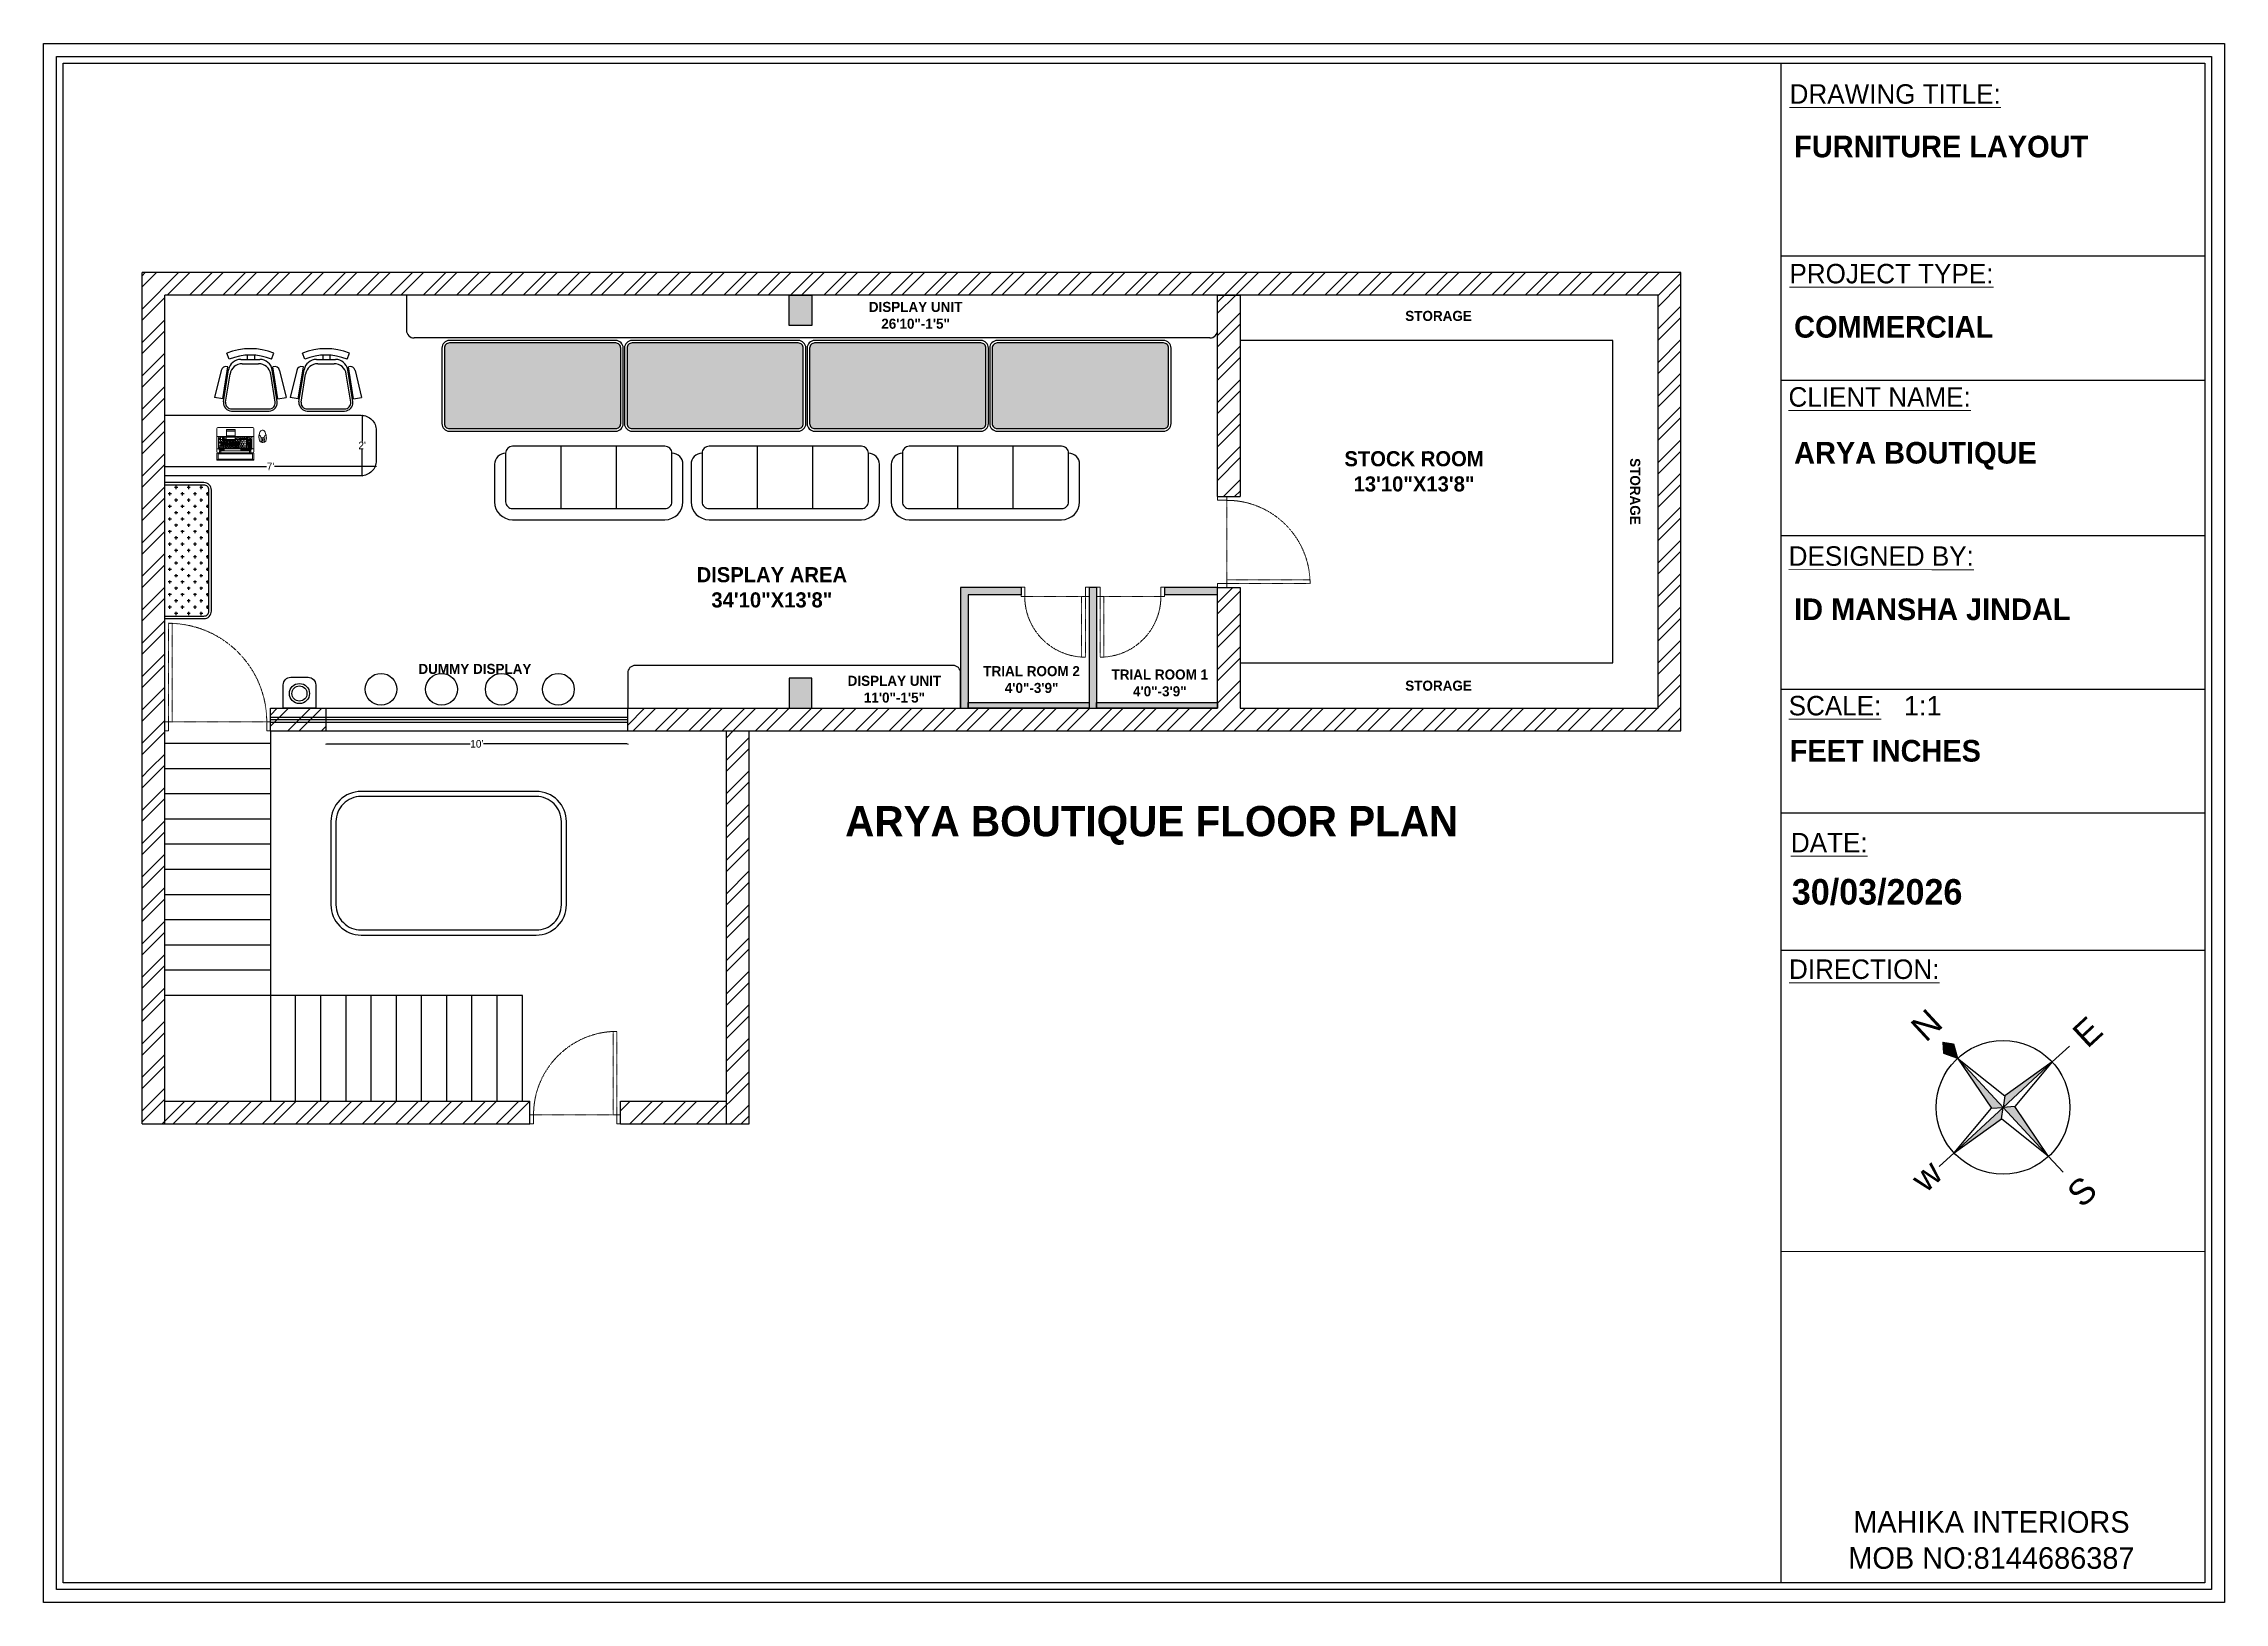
# Model space of a CAD drawing. Header units: inches. Extents: x 9636 to 21597, y -10243 to 557.
# Drawn here: x 11349 to 12215, y -1717 to -1098 of the extents above; entities that cross this region are included whole.
import ezdxf
from ezdxf.enums import TextEntityAlignment as Align

# ---------------------------------------------------------------- set-up
doc = ezdxf.new("R2010")
doc.units = ezdxf.units.IN
doc.header["$MEASUREMENT"] = 0
for name, pattern in [('AUDIT_D_060311083008-3', [0]), ('DASHED2', [0.375, 0.25, -0.125]), ('HIDDEN', [0.375, 0.25, -0.125])]:
    doc.linetypes.add(name, pattern=pattern)
for name, color, linetype in [('A-DOOR', 251, 'AUDIT_D_060311083008-3'), ('A-Door-Frame', 1, 'Continuous'), ('A-Door-Swing', 8, 'HIDDEN'), ('B-FURNITURE', 22, 'Continuous'), ('ELE', 5, 'Continuous'), ('FUR', 42, 'Continuous'), ('IEL-HATCH-002', 7, 'Continuous')]:
    doc.layers.add(name, color=color, linetype=linetype)
doc.layers.add('FURNI', color=140, linetype='Continuous', lineweight=18)
doc.layers.add('WALL', color=23, linetype='Continuous', lineweight=15)
doc.styles.add('HEMI', font='stylu.ttf')
doc.styles.add('regular', font='swissl.ttf')
doc.styles.add('Romand', font='romand.shx', dxfattribs={"bigfont": '@extfont2.shx'})
doc.styles.get("Standard").update_dxf_attribs({"font": 'arial.ttf'})
doc.dimstyles.get("Standard").update_dxf_attribs({"dimtxt": 0.18, "dimasz": 0.18, "dimexe": 0.18, "dimexo": 0.0625, "dimgap": 0.09, "dimtad": 0, "dimtih": 1, "dimtoh": 1, "dimdec": 0, "dimzin": 0, "dimdsep": 46, "dimlunit": 4, "dimtxsty": 'Standard', "dimcen": 0.09, "dimadec": 0, "dimazin": 0, "dimtfac": 1, "dimtdec": 0, "dimtofl": 0, "dimtmove": 0, "dimatfit": 3, "dimfxl": 1, "dimtolj": 1, "dimtzin": 0, "dimarcsym": 0})
pattern_1 = [(45, (-7788, 1019.5), (-6.629126, 6.629126), []), (45, (-7783.581, 1019.5), (-6.629126, 6.629126), [])]

# ---------------------------------------------------------------- blocks, each defined once
blk = doc.blocks.new('rthjr')
for p, q in [((3267.96, 658.65), (3267.96, 643.8)), ((3335.61, 665.8), (3275.11, 665.8)), ((3294.36, 661.4), (3294.36, 636.65)), ((3316.36, 661.4), (3316.36, 636.65)), ((3342.76, 643.8), (3342.76, 658.65))]:
    blk.add_line(p, q)
blk.add_lwpolyline([(3275.11, 636.65), (3335.61, 636.65, 0.414214), (3338.36, 639.4), (3338.36, 658.65, 0.414214), (3335.61, 661.4), (3275.11, 661.4, 0.414214), (3272.36, 658.65), (3272.36, 639.4, 0.414214)], format="xyb", close=True)
for centre, radius, start, end in [((3275.11, 658.65), 7.15, 90, 180), ((3335.61, 658.65), 7.15, 0, 90), ((3272.36, 643.8), 4.4, 180, 270), ((3338.36, 643.8), 4.4, 270, 0)]:
    blk.add_arc(centre, radius, start, end)
blk = doc.blocks.new('*U3')
at = {"layer": 'A-Door-Frame', "lineweight": 5}
for p, q in [((0, -100), (0, 0)), ((736, -100), (736, 0))]:
    blk.add_line(p, q, dxfattribs=at)
for points in [[(0, -100), (40, -100), (40, 0), (0, 0)], [(736, -100), (696, -100), (696, 0), (736, 0)]]:
    blk.add_lwpolyline(points, dxfattribs=at)
at = {"layer": 'A-Door-Swing', "linetype": 'DASHED2', "lineweight": 5}
blk.add_line((46, 0), (702, 0), dxfattribs=at)
blk.add_lwpolyline([(40, 0), (40, 656), (80, 656), (80, 0)], close=True, dxfattribs=at)
blk.add_arc((40, 0), 656, 360, 90, dxfattribs=at)
blk = doc.blocks.new('*U2')
at = {"layer": 'A-Door-Frame', "lineweight": 5}
for p, q in [((0, -100), (0, 0)), ((736, -100), (736, 0))]:
    blk.add_line(p, q, dxfattribs=at)
for points in [[(0, -100), (40, -100), (40, 0), (0, 0)], [(736, -100), (696, -100), (696, 0), (736, 0)]]:
    blk.add_lwpolyline(points, dxfattribs=at)
at = {"layer": 'A-Door-Swing', "linetype": 'DASHED2', "lineweight": 5}
blk.add_line((46, 0), (702, 0), dxfattribs=at)
blk.add_lwpolyline([(40, 0), (40, 656), (80, 656), (80, 0)], close=True, dxfattribs=at)
blk.add_arc((40, 0), 656, 360, 90, dxfattribs=at)
blk = doc.blocks.new('laptop_top')
at = {"color": 0, "linetype": 'ByBlock', "lineweight": -2}
for p, q in [((-167, 219), (-167, 9)), ((-142, 213), (-142, 228)), ((-130, 213), (-142, 213)), ((-138, 201), (-138, 198)), ((-130, 213), (-130, 228)), ((63, 202), (63, 195)), ((128, 213), (128, 228)), ((139, 213), (128, 213)), ((139, 213), (139, 228)), ((167, 219), (167, 9)), ((-167, 192), (167, 192)), ((-167, 80), (167, 80)), ((158, 0), (-158, 0)), ((-151, 91), (-151, 182)), ((149, 174), (-151, 174)), ((149, 157), (-151, 157)), ((149, 140), (-151, 140)), ((149, 123), (-151, 123)), ((149, 107), (-151, 107)), ((-148, 185), (146, 185)), ((146, 87), (-148, 87)), ((-138, 174), (-138, 157)), ((-136, 185), (-136, 174)), ((-134, 107), (-134, 87)), ((-130, 157), (-130, 140)), ((-125, 140), (-125, 123)), ((-121, 185), (-121, 174)), ((-121, 174), (-121, 157)), ((-117, 123), (-117, 107)), ((-117, 107), (-117, 87)), ((-113, 157), (-113, 140)), ((-108, 140), (-108, 123)), ((-107, 185), (-107, 174)), ((-104, 174), (-104, 157)), ((-100, 123), (-100, 107)), ((-100, 107), (-100, 87)), ((-96, 157), (-96, 140)), ((-91, 185), (-91, 174)), ((-91, 140), (-91, 123)), ((-87, 174), (-87, 157)), ((-83, 123), (-83, 107)), ((-83, 107), (-83, 87)), ((-81, 37), (-81, 71)), ((-81, 25), (-81, 22)), ((-79, 157), (-79, 140)), ((-77, 185), (-77, 174)), ((-77, 75), (-6, 75)), ((-77, 32), (-6, 32)), ((-77, 29), (-6, 29)), ((-77, 17), (-6, 17)), ((-74, 140), (-74, 123)), ((-70, 174), (-70, 157)), ((-66, 123), (-66, 107)), ((-63, 185), (-63, 174)), ((-62, 157), (-62, 140)), ((-57, 140), (-57, 123)), ((-53, 174), (-53, 157)), ((-49, 123), (-49, 107)), ((-48, 185), (-48, 174)), ((-45, 157), (-45, 140)), ((-40, 140), (-40, 123)), ((-36, 174), (-36, 157)), ((-33, 185), (-33, 174)), ((-32, 123), (-32, 107)), ((-28, 157), (-28, 140)), ((-23, 140), (-23, 123)), ((-19, 185), (-19, 174)), ((-19, 174), (-19, 157)), ((-15, 123), (-15, 107)), ((-11, 157), (-11, 140)), ((-6, 140), (-6, 123)), ((-4, 185), (-4, 174)), ((-2, 174), (-2, 157)), ((-2, 107), (-2, 87)), ((-1, 71), (-1, 37)), ((-1, 25), (-1, 22)), ((2, 123), (2, 107)), ((6, 157), (6, 140)), ((10, 140), (10, 123)), ((11, 185), (11, 174)), ((14, 174), (14, 157)), ((15, 107), (15, 87)), ((19, 123), (19, 107)), ((23, 157), (23, 140)), ((26, 185), (26, 174)), ((27, 140), (27, 123)), ((31, 174), (31, 157)), ((32, 107), (32, 87)), ((35, 123), (35, 107)), ((39, 157), (39, 140)), ((40, 185), (40, 174)), ((44, 140), (44, 123)), ((48, 174), (48, 157)), ((49, 107), (49, 87)), ((49, 97), (99, 97)), ((52, 123), (52, 107)), ((54, 185), (54, 174)), ((56, 157), (56, 140)), ((61, 140), (61, 123)), ((65, 174), (65, 157)), ((66, 107), (66, 87)), ((69, 185), (69, 174)), ((73, 157), (73, 140)), ((82, 107), (82, 87)), ((84, 185), (84, 174)), ((99, 185), (99, 87)), ((116, 185), (116, 87)), ((133, 185), (133, 107)), ((149, 182), (149, 91))]:
    blk.add_line(p, q, dxfattribs=at)
for points in [[(-167, 231), (-167, 291)], [(-161, 294), (161, 294)], [(161, 288), (-161, 288)], [(161, 228), (-161, 228)], [(155, 236), (-155, 236)], [(-124, 209), (122, 209)], [(167, 291), (167, 231)]]:
    blk.add_lwpolyline(points, dxfattribs=at)
for points in [[(-155, 285), (-155, 234), (155, 234), (155, 285), (-155, 285)], [(37, 130), (35, 134), (35, 130), (34, 130), (34, 134), (37, 130), (37, 134), (37, 134), (37, 130)], [(35, 135), (35, 135), (35, 135), (36, 135), (37, 135), (37, 135), (37, 135), (37, 134), (36, 134), (35, 135), (35, 135), (35, 135), (35, 135)]]:
    blk.add_lwpolyline(points, close=True, dxfattribs=at)
for points in [[(-144, 202), (-133, 202, -0.414214), (-130, 199), (-130, 198, -0.414214), (-133, 195), (-144, 195, -0.414214), (-146, 198), (-146, 199, -0.414214)], [(-124, 202), (-101, 202, -0.414214), (-100, 200), (-100, 200, -0.414214), (-101, 199), (-124, 199, -0.414214), (-125, 200), (-125, 200, -0.414214)], [(-124, 198), (-101, 198, -0.414214), (-100, 196), (-100, 196, -0.414214), (-101, 195), (-124, 195, -0.414214), (-125, 196), (-125, 196, -0.414214)], [(52, 202), (92, 202, -0.414214), (95, 199), (95, 198, -0.414214), (92, 195), (52, 195, -0.414214), (49, 198), (49, 199, -0.414214)], [(99, 202), (123, 202, -0.414214), (124, 200), (124, 200, -0.414214), (123, 199), (99, 199, -0.414214), (98, 200), (98, 200, -0.414214)], [(99, 198), (123, 198, -0.414214), (124, 196), (124, 196, -0.414214), (123, 195), (99, 195, -0.414214), (98, 196), (98, 196, -0.414214)], [(129, 202), (140, 202, -0.414214), (143, 199), (143, 198, -0.414214), (140, 195), (129, 195, -0.414214), (126, 198), (126, 199, -0.414214)], [(-108, 98, 0.301668), (-112, 98), (-114, 94, -0.301668), (-109, 94)], [(-107, 102, 0.301668), (-111, 102), (-112, 99, -0.301668), (-108, 98)], [(-104, 97, -0.279065), (-108, 97), (-109, 94, 0.279065), (-105, 93)], [(-102, 101, -0.279065), (-107, 102), (-108, 98, 0.279065), (-104, 98)]]:
    blk.add_lwpolyline(points, format="xyb", close=True, dxfattribs=at)
for points, format in [([(-130, 213, 0.381204), (-124, 209, -0.067107)], "xyb"), ([(76, 202, -0.414214), (78, 199), (78, 198, -0.414214), (76, 195)], "xyb"), ([(128, 213, -0.381204), (122, 209, 0.067107)], "xyb"), ([(-132, 153, 0.445, 0.445, 0), (-136, 153, 3.56, 0, 0), (-140, 153, 0, 0, 0)], "xyseb"), ([(-140, 145, 0.445, 0.445, 0), (-135, 145, 3.56, 0, 0), (-132, 145, 0, 0, 0)], "xyseb"), ([(-133, 115), (-133, 110, -0.414214), (-133, 110), (-135, 110, -0.414214), (-135, 110), (-135, 115), (-137, 115, -0.606815), (-137, 116), (-134, 120, -0.520567), (-134, 120), (-130, 116, -0.606815), (-131, 115), (-133, 115)], "xyb"), ([(60, 92, 0.312, 0.312, 0), (57, 92, 2.49, 0, 0), (55, 92, 0, 0, 0)], "xyseb"), ([(83, 166, 0.89, 0.89, 0), (76, 166, 2.67, 0, 0), (71, 166, 0, 0, 0)], "xyseb"), ([(82, 137, 0.89, 0.89, 0), (82, 130, 0.89, 0.89, 0), (76, 130, 3.56, 0, 0), (71, 130, 0, 0, 0)], "xyseb"), ([(76, 115), (76, 110, -0.414214), (76, 110), (75, 110, -0.414214), (75, 110), (75, 115), (72, 115, -0.606815), (72, 116), (75, 120, -0.520567), (76, 120), (79, 116, -0.606815), (79, 115), (76, 115)], "xyb"), ([(74, 99, 0.312, 0.312, 0), (74, 102, 2.49, 0, 0), (74, 105, 0, 0, 0)], "xyseb"), ([(74, 94, 0.312, 0.312, 0), (74, 91, 2.49, 0, 0), (74, 89, 0, 0, 0)], "xyseb"), ([(88, 92, 0.312, 0.312, 0), (91, 92, 2.49, 0, 0), (93, 92, 0, 0, 0)], "xyseb")]:
    blk.add_lwpolyline(points, format=format, dxfattribs=at)
at = {"color": 0, "linetype": 'ByBlock', "lineweight": -2, "const_width": 0.445}
for points in [[(-140, 151), (-140, 155)], [(-132, 143), (-132, 147)]]:
    blk.add_lwpolyline(points, dxfattribs=at)
at = {"color": 0, "linetype": 'ByBlock', "lineweight": -2}
blk.add_circle((-138, 198), 1.38, dxfattribs=at)
for centre, radius, start, end in [((-158, 219), 8.9, 90, 180), ((158, 219), 8.9, 0, 90), ((-158, 9), 8.9, 180, 270), ((-148, 182), 3.56, 90, 180), ((-148, 91), 3.56, 180, 270), ((-77, 71), 4.45, 90, 180), ((-77, 37), 4.45, 180, 270), ((-77, 25), 4.45, 90, 180), ((-77, 22), 4.45, 180, 270), ((-6, 71), 4.45, 0, 90), ((-6, 37), 4.45, 270, 0), ((-6, 25), 4.45, 0, 90), ((-6, 22), 4.45, 270, 0), ((146, 182), 3.56, 0, 90), ((146, 91), 3.56, 270, 0), ((158, 9), 8.9, 270, 0)]:
    blk.add_arc(centre, radius, start, end, dxfattribs=at)
for centre, major_axis, start_param, end_param in [((-161, 291), (6.23, 0), 1.570796, 3.141593), ((-161, 285), (6.23, 0), 1.570796, 3.141593), ((-161, 231), (-6.23, 0), 0, 1.570796), ((161, 291), (-6.23, 0), 3.141593, 4.712389), ((161, 285), (-6.23, 0), 3.141593, 4.712389)]:
    blk.add_ellipse(centre, major_axis=major_axis, ratio=0.5, start_param=start_param, end_param=end_param, dxfattribs=at)
at = {"color": 0, "linetype": 'ByBlock', "lineweight": -2, "extrusion": (0, 0, -1)}
blk.add_ellipse((161, 231), major_axis=(6.23, 0), ratio=0.5, start_param=0, end_param=1.570796, dxfattribs=at)
at = {"color": 0, "linetype": 'ByBlock', "lineweight": -2, "style": 'Romand'}
for s, height, p in [('Esc', 3.56, (-149, 182)), ('F1', 3.12, (-119, 182)), ('F2', 3.12, (-105, 182)), ('F3', 3.12, (-89, 182)), ('F4', 3.12, (-75, 182)), ('F5', 3.12, (-61, 182)), ('F6', 3.12, (-46, 182)), ('F7', 3.12, (-31, 182)), ('F8', 3.12, (-17, 182)), ('F9', 3.12, (-2, 182)), ('F10', 3.12, (13, 182)), ('F11', 3.12, (28, 182)), ('F12', 3.12, (42, 182))]:
    blk.add_text(s, height=height, dxfattribs=at).set_placement(p, align=Align.MIDDLE_LEFT)
for s, height, p in [('Cap Lock', 3.12, (-138, 132)), ('Ctrl', 3.12, (-142, 98)), ('1', 4.45, (-129, 163)), ('Q', 4.45, (-121, 149)), ('A', 4.45, (-116, 132)), ('2', 4.45, (-112, 163)), ('Z', 4.45, (-108, 115)), ('W', 4.45, (-104, 149)), ('S', 4.45, (-99, 132)), ('3', 4.45, (-95, 163)), ('Alt', 3.12, (-91, 98)), ('X', 4.45, (-91, 115)), ('E', 4.45, (-87, 149)), ('D', 4.45, (-82, 132)), ('4', 4.45, (-79, 163)), ('C', 4.45, (-74, 115)), ('R', 4.45, (-70, 149)), ('F', 4.45, (-66, 132)), ('5', 4.45, (-62, 163)), ('V', 4.45, (-58, 115)), ('T', 4.45, (-53, 149)), ('G', 4.45, (-49, 132)), ('6', 4.45, (-45, 163)), ('B', 4.45, (-41, 115)), ('Y', 4.45, (-37, 149)), ('H', 4.45, (-32, 132)), ('7', 4.45, (-28, 163)), ('N', 4.45, (-24, 115)), ('U', 4.45, (-20, 149)), ('J', 4.45, (-15, 132)), ('8', 4.45, (-11, 163)), ('M', 4.45, (-7, 115)), ('I', 4.45, (-3, 149)), ('K', 4.45, (2, 132)), ('Alt', 3.12, (6, 98)), ('9', 4.45, (6, 163)), (',', 4.45, (10, 115)), ('O', 4.45, (14, 149)), ('L', 4.45, (19, 132)), ('0', 4.45, (23, 163)), ('.', 4.45, (27, 115)), ('P', 4.45, (31, 149)), ('Ctrl', 3.12, (40, 98)), ('-', 4.45, (44, 115)), ('7', 4.45, (107, 149)), ('4', 4.45, (107, 132)), ('1', 4.45, (107, 115)), ('0', 4.45, (107, 98)), ('.', 4.45, (107, 166)), ('/', 4.45, (124, 180)), ('+', 4.45, (124, 166)), ('8', 4.45, (124, 149)), ('5', 4.45, (124, 132)), ('2', 4.45, (124, 115)), ('Enter', 3.12, (133, 97)), ('-', 4.45, (141, 166)), ('*', 4.45, (141, 180)), ('9', 4.45, (141, 149)), ('6', 4.45, (141, 132)), ('3', 4.45, (141, 115))]:
    blk.add_text(s, height=height, dxfattribs=at).set_placement(p, align=Align.MIDDLE_CENTER)
blk = doc.blocks.new('LAPTOP')
at = {"color": 18, "lineweight": 9, "true_color": 0x000000}
for points in [[(65837.86, 13818.52, -0.241004), (65836.7, 13818.93, -0.217003), (65836.62, 13822.52, -0.752527), (65838.71, 13822.62, -0.115399), (65839.22, 13820.18, -0.099122), (65838.97, 13819.04, -0.240483), (65837.86, 13818.52)], [(65837.39, 13818.54, -0.055019), (65837.17, 13819.31, -0.050601), (65837.12, 13820.05, 0.084687), (65837.08, 13820.53, 0.175899), (65836.56, 13821.3, 0.569307), (65836.31, 13821.19, 0.064428), (65836.32, 13820.16, 0.081238), (65836.7, 13818.93, 0.150456), (65837.39, 13818.54)], [(65838.25, 13818.57, 0.141108), (65838.33, 13820.07, -0.211379), (65838.42, 13820.54, -0.412702), (65837.08, 13820.53, -0.176997), (65837.2, 13820.02, 0.141094), (65837.43, 13818.53, 0.080592), (65837.86, 13818.52, 0.075205), (65838.25, 13818.56)], [(65837.64, 13819.59), (65837.68, 13818.99, 0.837339), (65837.9, 13819.04), (65837.87, 13819.74, 1), (65837.64, 13819.73)], [(65838.31, 13818.58, 0.071754), (65838.47, 13819.55, 0.043169), (65838.43, 13820.18, -0.269309), (65838.92, 13821.43, -0.36617), (65839.12, 13821.37, -0.160325), (65838.97, 13819.04, -0.150096), (65838.32, 13818.58)]]:
    blk.add_lwpolyline(points, format="xyb", close=True, dxfattribs=at)
at = {"color": 18, "lineweight": 9, "true_color": 0x000000, "xscale": -0.044059898217101, "yscale": 0.044059898217101, "zscale": 0.044059898217101, "rotation": 180}
blk.add_blockref('laptop_top', (65826.95, 13824.35), dxfattribs=at)
blk = doc.blocks.new('*D28')
at = {"color": 0, "lineweight": -2, "transparency": 16777216}
for p, q in [((11475.34, -1245.48), (11475.55, -1245.48)), ((11475.34, -1269.48), (11475.55, -1269.48))]:
    blk.add_line(p, q, dxfattribs=at)
at = {"color": 5, "lineweight": -2, "transparency": 16777216}
for p, q in [((11475.37, -1245.66), (11475.37, -1255.86)), ((11475.37, -1269.3), (11475.37, -1259.1))]:
    blk.add_line(p, q, dxfattribs=at)
at = {"color": 5, "transparency": 16777216}
for points in [[(11475.34, -1245.66), (11475.4, -1245.66), (11475.37, -1245.48)], [(11475.34, -1269.3), (11475.4, -1269.3), (11475.37, -1269.48)]]:
    blk.add_solid(points, dxfattribs=at)
at = {"layer": 'Defpoints', "color": 0, "transparency": 16777216}
for p in [(11474.99, -1245.48), (11475.37, -1245.48), (11474.99, -1269.48)]:
    blk.add_point(p, dxfattribs=at)
at = {"color": 5, "transparency": 16777216, "insert": (11475.37, -1257.48), "char_height": 3, "attachment_point": 5, "style": 'HEMI'}
blk.add_mtext("\\A1;2'", dxfattribs=at)
blk = doc.blocks.new('*D29')
at = {"color": 0, "lineweight": -2, "transparency": 16777216}
for p, q in [((11396.99, -1265.75), (11396.99, -1265.97)), ((11480.99, -1265.75), (11480.99, -1265.97))]:
    blk.add_line(p, q, dxfattribs=at)
at = {"color": 5, "lineweight": -2, "transparency": 16777216}
for p, q in [((11397.17, -1265.79), (11437.35, -1265.79)), ((11480.81, -1265.79), (11440.63, -1265.79))]:
    blk.add_line(p, q, dxfattribs=at)
at = {"color": 5, "transparency": 16777216}
for points in [[(11397.17, -1265.76), (11397.17, -1265.82), (11396.99, -1265.79)], [(11480.81, -1265.76), (11480.81, -1265.82), (11480.99, -1265.79)]]:
    blk.add_solid(points, dxfattribs=at)
at = {"layer": 'Defpoints', "color": 0, "transparency": 16777216}
for p in [(11396.99, -1224.46), (11480.99, -1263.48), (11396.99, -1265.79)]:
    blk.add_point(p, dxfattribs=at)
at = {"color": 5, "transparency": 16777216, "insert": (11438.99, -1265.79), "char_height": 3, "attachment_point": 5, "style": 'HEMI'}
blk.add_mtext("\\A1;7'", dxfattribs=at)
blk = doc.blocks.new('*D30')
at = {"color": 0, "lineweight": -2, "transparency": 16777216}
for p, q in [((11460.99, -1375.88), (11460.99, -1376.1)), ((11580.84, -1375.88), (11580.84, -1376.1))]:
    blk.add_line(p, q, dxfattribs=at)
at = {"color": 5, "lineweight": -2, "transparency": 16777216}
for p, q in [((11461.17, -1375.92), (11518.29, -1375.92)), ((11580.66, -1375.92), (11523.53, -1375.92))]:
    blk.add_line(p, q, dxfattribs=at)
at = {"color": 5, "transparency": 16777216}
for points in [[(11461.17, -1375.89), (11461.17, -1375.95), (11460.99, -1375.92)], [(11580.66, -1375.89), (11580.66, -1375.95), (11580.84, -1375.92)]]:
    blk.add_solid(points, dxfattribs=at)
at = {"layer": 'Defpoints', "color": 0, "transparency": 16777216}
for p in [(11460.99, -1370.78), (11460.99, -1375.92), (11580.84, -1370.78)]:
    blk.add_point(p, dxfattribs=at)
at = {"color": 5, "transparency": 16777216, "insert": (11520.91, -1375.92), "char_height": 3, "attachment_point": 5, "style": 'HEMI'}
blk.add_mtext("\\A1;10'", dxfattribs=at)
blk = doc.blocks.new('*U10')
at = {"layer": 'A-Door-Frame', "lineweight": 5}
for p, q in [((0, -100), (0, 0)), ((982, -100), (982, 0))]:
    blk.add_line(p, q, dxfattribs=at)
for points in [[(0, -100), (40, -100), (40, 0), (0, 0)], [(982, -100), (942, -100), (942, 0), (982, 0)]]:
    blk.add_lwpolyline(points, dxfattribs=at)
at = {"layer": 'A-Door-Swing', "linetype": 'DASHED2', "lineweight": 5}
blk.add_line((48, 0), (950, 0), dxfattribs=at)
blk.add_lwpolyline([(40, 0), (40, 902), (80, 902), (80, 0)], close=True, dxfattribs=at)
blk.add_arc((40, 0), 902, 360, 90, dxfattribs=at)
blk = doc.blocks.new('*U11')
at = {"layer": 'A-Door-Frame', "lineweight": 5}
for p, q in [((0, -100), (0, 0)), ((1145, -100), (1145, 0))]:
    blk.add_line(p, q, dxfattribs=at)
for points in [[(0, -100), (40, -100), (40, 0), (0, 0)], [(1145, -100), (1105, -100), (1105, 0), (1145, 0)]]:
    blk.add_lwpolyline(points, dxfattribs=at)
at = {"layer": 'A-Door-Swing', "linetype": 'DASHED2', "lineweight": 5}
blk.add_line((50, 0), (1115, 0), dxfattribs=at)
blk.add_lwpolyline([(40, 0), (40, 1065), (80, 1065), (80, 0)], close=True, dxfattribs=at)
blk.add_arc((40, 0), 1065, 360, 90, dxfattribs=at)
blk = doc.blocks.new('AG')
at = {"layer": 'B-FURNITURE', "color": 18, "true_color": 0x000000}
for p, q in [((18630.05, -2609.58), (18626.37, -2610.17)), ((18629.34, -2622.43), (18626.37, -2610.17)), ((18630.05, -2609.58), (18632.38, -2624.09)), ((18630.35, -2608.23), (18632.68, -2622.74)), ((18631.27, -2608.08), (18633.32, -2620.8)), ((18650.97, -2604.12), (18634.07, -2604.12)), ((18650.97, -2605.06), (18634.07, -2605.06)), ((18653.76, -2608.08), (18651.72, -2620.8)), ((18654.68, -2608.23), (18652.35, -2622.74)), ((18654.98, -2609.58), (18652.65, -2624.09)), ((18654.98, -2609.58), (18658.67, -2610.17)), ((18655.69, -2622.43), (18658.67, -2610.17)), ((18632.98, -2627.56), (18631.91, -2630.2)), ((18632.38, -2624.09), (18632.16, -2624.14)), ((18646.82, -2627.45), (18638.21, -2627.45)), ((18646.19, -2625.51), (18638.84, -2625.51)), ((18640.69, -2629.36), (18640.69, -2627.45)), ((18643.94, -2629.38), (18643.94, -2627.45)), ((18652.05, -2627.56), (18653.13, -2630.2)), ((18652.65, -2624.09), (18652.88, -2624.14))]:
    blk.add_line(p, q, dxfattribs=at)
for centre, radius, start, end in [((18634.07, -2607.85), 3.73, 90, 185.71059), ((18634.07, -2607.85), 2.8, 90, 185.71059), ((18650.97, -2607.85), 3.73, 354.28941, 90), ((18650.97, -2607.85), 2.8, 354.28941, 90), ((18631.61, -2621.88), 2.33, 193.63667, 283.63667), ((18638.21, -2621.85), 5.6, 189.12367, 270), ((18642.52, -2604.12), 25.3, 247.85911, 292.14089), ((18638.84, -2619.91), 5.6, 189.12367, 270), ((18646.19, -2619.91), 5.6, 270, 350.87633), ((18646.82, -2621.85), 5.6, 270, 350.87633), ((18653.43, -2621.88), 2.33, 256.36333, 346.36333), ((18642.52, -2604.12), 28.15, 247.85911, 292.14089)]:
    blk.add_arc(centre, radius, start, end, dxfattribs=at)
blk = doc.blocks.new('A$C470D500B')
at = {"layer": 'ELE', "true_color": 0xed1f24}
h = blk.add_hatch(color=240, dxfattribs=at)
h.paths.add_polyline_path([(25.36, 49.16), (23.85, 47.28), (25.36, 44.35)])
h.paths.add_polyline_path([(25.36, 44.35), (26.88, 47.28), (25.36, 49.16)])
at = {"layer": 'ELE', "true_color": 0x000000}
h = blk.add_hatch(color=18, dxfattribs=at)
h.paths.add_polyline_path([(27.34, 28.11), (25.36, 29.71), (25.36, 15.08)])
h.paths.add_polyline_path([(40, 29.71), (27.34, 31.31), (25.36, 29.71)])
h.paths.add_polyline_path([(25.36, 44.35), (23.38, 31.31), (25.36, 29.71)])
h.paths.add_polyline_path([(23.38, 28.11), (25.36, 29.71), (10.73, 29.71)])
at = {"layer": 'ELE', "color": 240, "true_color": 0xed1f24}
for p, q in [((25.36, 49.16), (23.85, 47.28)), ((25.36, 49.16), (26.88, 47.28)), ((25.36, 44.35), (25.36, 49.16)), ((23.85, 47.28), (25.36, 44.35)), ((26.88, 47.28), (25.36, 44.35))]:
    blk.add_line(p, q, dxfattribs=at)
at = {"layer": 'ELE', "color": 18, "true_color": 0x000000}
for p, q in [((25.36, 44.35), (23.38, 31.31)), ((25.36, 29.71), (25.36, 44.35)), ((25.36, 44.35), (27.34, 31.31)), ((10.73, 29.71), (6.3, 29.71)), ((10.73, 29.71), (6.3, 29.71)), ((10.73, 29.71), (23.38, 31.31)), ((25.36, 29.71), (10.73, 29.71)), ((10.73, 29.71), (23.38, 28.11)), ((23.38, 31.31), (25.36, 29.71)), ((23.38, 28.11), (25.36, 29.71)), ((27.34, 31.31), (25.36, 29.71)), ((25.36, 29.71), (25.36, 15.08)), ((27.34, 28.11), (25.36, 29.71)), ((25.36, 29.71), (40, 29.71)), ((40, 29.71), (27.34, 31.31)), ((40, 29.71), (27.34, 28.11)), ((40, 29.71), (45.12, 29.71)), ((40, 29.71), (45.12, 29.71)), ((25.36, 15.08), (23.38, 28.11)), ((25.36, 15.08), (27.34, 28.11)), ((25.36, 15.08), (25.36, 10.4))]:
    blk.add_line(p, q, dxfattribs=at)
blk.add_circle((25.36, 29.71), 14.63, dxfattribs=at)
at = {"layer": 'ELE', "color": 240, "true_color": 0xed1f24}
blk.add_text('N', height=5.54, dxfattribs=at).set_placement((22.5, 51.52))
at = {"layer": 'ELE', "color": 18, "true_color": 0x000000}
for s, p in [('w', (0.11, 27.33)), ('E', (47.54, 26.51)), ('S', (22.95, 1.72))]:
    blk.add_text(s, height=5.54, dxfattribs=at).set_placement(p)

msp = doc.modelspace()

# ---------------------------------------------------------------- hatches: boundary and pattern name
at = {"layer": 'IEL-HATCH-002', "true_color": 0xf27172, "transparency": 33554687}
h = msp.add_hatch(dxfattribs=at)
h.set_pattern_fill('ANSI32', color=11, scale=25)
h.set_pattern_definition(pattern_1)
h.paths.add_polyline_path([(11998.99, -1188.78), (11387.99, -1188.78), (11387.99, -1385.78), (11396.99, -1385.78), (11396.99, -1197.78), (11989.99, -1197.78), (11989.99, -1361.78), (11823.99, -1361.78), (11823.99, -1313.78), (11814.99, -1313.78), (11814.99, -1361.78), (11766.99, -1361.78), (11580.84, -1361.78), (11580.84, -1370.78), (11998.99, -1370.78), (11998.99, -1361.78)])
at = {"layer": 'IEL-HATCH-002', "true_color": 0x636466, "transparency": 33554687}
h = msp.add_hatch(color=251, dxfattribs=at)
h.dxf.hatch_style = 1
h.paths.add_polyline_path([(11653.99, -1197.78), (11644.99, -1197.78), (11644.99, -1209.78), (11653.99, -1209.78)])
h.paths.add_polyline_path([(11653.99, -1349.78), (11644.99, -1349.78), (11644.99, -1361.78), (11653.99, -1361.78)])
at = {"layer": 'IEL-HATCH-002', "true_color": 0xf27172, "transparency": 33554687}
h = msp.add_hatch(dxfattribs=at)
h.set_pattern_fill('ANSI32', color=11, scale=25)
h.set_pattern_definition(pattern_1)
h.paths.add_polyline_path([(11823.99, -1197.78), (11814.99, -1197.78), (11814.99, -1277.78), (11818.66, -1277.78), (11823.99, -1277.78)])
at = {"layer": 'IEL-HATCH-002', "true_color": 0xc7c8ca, "transparency": 33554687}
h = msp.add_hatch(dxfattribs=at)
h.set_pattern_fill('CROSS', color=9, scale=10, angle=180)
h.set_pattern_definition([(180, (30053.6605, -3845.2898), (-2.5, -2.5), [1.25, -3.75]), (270, (30053.0355, -3844.6648), (2.5, -2.5), [1.25, -3.75])])
h.paths.add_polyline_path([(11725.55, -1248.78, 0.414214), (11727.55, -1250.78), (11793.55, -1250.78, 0.414214), (11795.55, -1248.78), (11795.55, -1218.78, 0.414214), (11793.55, -1216.78), (11727.55, -1216.78, 0.414214), (11725.55, -1218.78)])
h.paths.add_polyline_path([(11653.05, -1248.78, 0.414214), (11655.05, -1250.78), (11721.05, -1250.78, 0.414214), (11723.05, -1248.78), (11723.05, -1218.78, 0.414214), (11721.05, -1216.78), (11655.05, -1216.78, 0.414214), (11653.05, -1218.78)])
h.paths.add_polyline_path([(11580.55, -1248.78, 0.414214), (11582.55, -1250.78), (11648.55, -1250.78, 0.414214), (11650.55, -1248.78), (11650.55, -1218.78, 0.414214), (11648.55, -1216.78), (11582.55, -1216.78, 0.414214), (11580.55, -1218.78)])
h.paths.add_polyline_path([(11508.05, -1248.78, 0.414214), (11510.05, -1250.78), (11576.05, -1250.78, 0.414214), (11578.05, -1248.78), (11578.05, -1218.78, 0.414214), (11576.05, -1216.78), (11510.05, -1216.78, 0.414214), (11508.05, -1218.78)])
h = msp.add_hatch(dxfattribs=at)
h.set_pattern_fill('CROSS', color=9, scale=10, angle=90)
h.set_pattern_definition([(90, (8914.0338, -19822.2787), (-2.5, 2.5), [1.25, -3.75]), (180, (8914.6588, -19821.6537), (-2.5, -2.5), [1.25, -3.75])])
h.paths.add_polyline_path([(11397.55, -1273.19), (11397.55, -1325.19), (11412.55, -1325.19, 0.414214), (11414.55, -1323.19), (11414.55, -1275.19, 0.414214), (11412.55, -1273.19)])
at = {"layer": 'IEL-HATCH-002', "true_color": 0xbf9e7d, "transparency": 33554687}
h = msp.add_hatch(color=33, dxfattribs=at)
h.dxf.hatch_style = 1
h.paths.add_polyline_path([(11715.99, -1316.78), (11712.99, -1316.78), (11712.99, -1361.78), (11715.99, -1361.78), (11715.99, -1359.43)])
h.paths.add_polyline_path([(11736.99, -1313.78), (11712.99, -1313.78), (11712.99, -1316.78), (11736.99, -1316.78)])
h.paths.add_polyline_path([(11814.99, -1313.78), (11793.99, -1313.78), (11793.99, -1316.78), (11814.99, -1316.78)])
h.paths.add_polyline_path([(11766.99, -1313.78), (11763.99, -1313.78), (11763.99, -1317.44), (11763.99, -1361.78), (11766.99, -1361.78)])
at = {"layer": 'IEL-HATCH-002', "true_color": 0xf27172, "transparency": 33554687}
h = msp.add_hatch(dxfattribs=at)
h.set_pattern_fill('ANSI32', color=11, scale=25)
h.set_pattern_definition(pattern_1)
h.paths.add_polyline_path([(11460.99, -1361.78), (11438.99, -1361.78), (11438.99, -1370.78), (11460.99, -1370.78)])
at = {"layer": 'IEL-HATCH-002', "true_color": 0x7aafdf, "transparency": 33554687}
h = msp.add_hatch(color=143, dxfattribs=at)
h.dxf.hatch_style = 1
h.paths.add_polyline_path([(11766.99, -1361.78), (11814.99, -1361.78), (11814.99, -1359.43), (11766.99, -1359.43)])
h.paths.add_polyline_path([(11715.99, -1361.78), (11763.99, -1361.78), (11763.99, -1359.43), (11715.99, -1359.43)])
at = {"layer": 'IEL-HATCH-002', "true_color": 0xf27172, "transparency": 33554687}
h = msp.add_hatch(dxfattribs=at)
h.set_pattern_fill('ANSI32', color=11, scale=25)
h.set_pattern_definition(pattern_1)
h.paths.add_polyline_path([(11628.99, -1370.78), (11619.99, -1370.78), (11619.99, -1526.78), (11628.99, -1526.78)])
h.paths.add_polyline_path([(11619.99, -1517.78), (11577.99, -1517.78), (11577.99, -1526.78), (11619.99, -1526.78)])
h.paths.add_polyline_path([(11541.99, -1517.78), (11396.99, -1517.78), (11396.99, -1526.78), (11541.99, -1526.78)])
h.paths.add_polyline_path([(11396.99, -1385.78), (11387.99, -1385.78), (11387.99, -1526.78), (11396.99, -1526.78), (11396.99, -1517.78)])

# ---------------------------------------------------------------- linework, layer by layer
for p, q in [((11387.99, -1385.78), (11387.99, -1188.78)), ((11396.99, -1385.78), (11396.99, -1197.78)), ((11989.99, -1197.78), (11396.99, -1197.78)), ((11492.99, -1197.78), (11492.99, -1211.78)), ((11814.99, -1277.78), (11814.99, -1197.78)), ((11814.99, -1197.78), (11823.99, -1197.78)), ((11814.99, -1211.78), (11814.99, -1197.78)), ((11823.99, -1197.78), (11823.99, -1277.78)), ((11989.99, -1361.78), (11989.99, -1197.78)), ((11811.99, -1214.78), (11495.99, -1214.78)), ((11971.99, -1215.78), (11823.99, -1215.78)), ((11971.99, -1343.78), (11971.99, -1215.78)), ((11814.99, -1277.78), (11823.99, -1277.78)), ((11736.99, -1313.78), (11712.99, -1313.78)), ((11712.99, -1313.78), (11712.99, -1361.78)), ((11736.99, -1313.78), (11736.99, -1316.78)), ((11766.99, -1313.78), (11763.99, -1313.78)), ((11763.99, -1313.78), (11763.99, -1361.78)), ((11766.99, -1313.78), (11766.99, -1361.78)), ((11814.99, -1313.78), (11793.99, -1313.78)), ((11793.99, -1313.78), (11793.99, -1316.78)), ((11814.99, -1361.78), (11814.99, -1313.78)), ((11814.99, -1313.78), (11823.99, -1313.78)), ((11823.99, -1313.78), (11823.99, -1361.78)), ((11736.99, -1316.78), (11715.99, -1316.78)), ((11715.99, -1316.78), (11715.99, -1361.78)), ((11814.99, -1316.78), (11793.99, -1316.78)), ((11823.99, -1343.78), (11971.99, -1343.78)), ((11438.99, -1361.78), (11814.99, -1361.78)), ((11438.99, -1370.78), (11438.99, -1361.78)), ((11460.99, -1361.78), (11460.99, -1370.78)), ((11580.84, -1370.78), (11580.84, -1361.78)), ((11580.84, -1370.78), (11580.84, -1361.78)), ((11823.99, -1361.78), (11989.99, -1361.78)), ((11438.99, -1375.78), (11396.99, -1375.78)), ((11438.99, -1370.78), (11998.99, -1370.78)), ((11438.99, -1370.78), (11438.99, -1385.78)), ((11438.99, -1370.78), (11619.99, -1370.78)), ((11438.99, -1370.78), (11438.99, -1475.78)), ((11619.99, -1526.78), (11619.99, -1370.78)), ((11628.99, -1526.78), (11628.99, -1370.78)), ((11387.99, -1526.78), (11387.99, -1385.78)), ((11438.99, -1385.78), (11396.99, -1385.78)), ((11396.99, -1526.78), (11396.99, -1385.78)), ((11438.99, -1395.78), (11396.99, -1395.78)), ((11438.99, -1405.78), (11396.99, -1405.78)), ((11438.99, -1415.78), (11396.99, -1415.78)), ((11438.99, -1425.78), (11396.99, -1425.78)), ((11438.99, -1435.78), (11396.99, -1435.78)), ((11438.99, -1445.78), (11396.99, -1445.78)), ((11438.99, -1455.78), (11396.99, -1455.78)), ((11438.99, -1465.78), (11396.99, -1465.78)), ((11438.99, -1475.78), (11396.99, -1475.78)), ((11538.99, -1475.78), (11438.99, -1475.78)), ((11438.99, -1475.78), (11438.99, -1517.78)), ((11448.99, -1517.78), (11448.99, -1475.78)), ((11458.99, -1517.78), (11458.99, -1475.78)), ((11468.99, -1517.78), (11468.99, -1475.78)), ((11478.99, -1517.78), (11478.99, -1475.78)), ((11488.99, -1517.78), (11488.99, -1475.78)), ((11498.99, -1517.78), (11498.99, -1475.78)), ((11508.99, -1517.78), (11508.99, -1475.78)), ((11518.99, -1517.78), (11518.99, -1475.78)), ((11528.99, -1517.78), (11528.99, -1475.78)), ((11538.99, -1517.78), (11538.99, -1475.78)), ((11396.99, -1517.78), (11541.99, -1517.78)), ((11541.99, -1526.78), (11541.99, -1517.78)), ((11577.99, -1517.78), (11619.99, -1517.78)), ((11577.99, -1526.78), (11577.99, -1517.78)), ((11387.99, -1526.78), (11541.99, -1526.78)), ((11577.99, -1526.78), (11628.99, -1526.78))]:
    msp.add_line(p, q)
at = {"color": 143, "true_color": 0x7aafdf}
for p, q in [((11438.99, -1365.28), (11580.84, -1365.28)), ((11438.99, -1366.28), (11580.84, -1366.28)), ((11438.99, -1367.28), (11580.84, -1367.28)), ((11460.99, -1365.28), (11580.84, -1365.28)), ((11460.99, -1366.28), (11580.84, -1366.28)), ((11460.99, -1367.28), (11580.84, -1367.28))]:
    msp.add_line(p, q, dxfattribs=at)
for points in [[(11998.99, -1188.78), (11387.99, -1188.78)], [(11998.99, -1370.78), (11998.99, -1361.78), (11998.99, -1188.78)]]:
    msp.add_lwpolyline(points)
for points in [[(11653.99, -1197.78), (11653.99, -1209.78), (11644.99, -1209.78), (11644.99, -1197.78)], [(11653.99, -1361.78), (11653.99, -1349.78), (11644.99, -1349.78), (11644.99, -1361.78)], [(11763.99, -1361.78), (11715.99, -1361.78), (11715.99, -1359.43), (11763.99, -1359.43)], [(11814.99, -1361.78), (11766.99, -1361.78), (11766.99, -1359.43), (11814.99, -1359.43)]]:
    msp.add_lwpolyline(points, close=True)
for points in [[(11576.05, -1215.78), (11510.05, -1215.78, 0.414214), (11507.05, -1218.78), (11507.05, -1248.78, 0.414214), (11510.05, -1251.78), (11576.05, -1251.78, 0.414214), (11579.05, -1248.78), (11579.05, -1218.78, 0.414214)], [(11576.05, -1216.78), (11510.05, -1216.78, 0.414214), (11508.05, -1218.78), (11508.05, -1248.78, 0.414214), (11510.05, -1250.78), (11576.05, -1250.78, 0.414214), (11578.05, -1248.78), (11578.05, -1218.78, 0.414214)], [(11648.55, -1215.78), (11582.55, -1215.78, 0.414214), (11579.55, -1218.78), (11579.55, -1248.78, 0.414214), (11582.55, -1251.78), (11648.55, -1251.78, 0.414214), (11651.55, -1248.78), (11651.55, -1218.78, 0.414214)], [(11648.55, -1216.78), (11582.55, -1216.78, 0.414214), (11580.55, -1218.78), (11580.55, -1248.78, 0.414214), (11582.55, -1250.78), (11648.55, -1250.78, 0.414214), (11650.55, -1248.78), (11650.55, -1218.78, 0.414214)], [(11721.05, -1215.78), (11655.05, -1215.78, 0.414214), (11652.05, -1218.78), (11652.05, -1248.78, 0.414214), (11655.05, -1251.78), (11721.05, -1251.78, 0.414214), (11724.05, -1248.78), (11724.05, -1218.78, 0.414214)], [(11721.05, -1216.78), (11655.05, -1216.78, 0.414214), (11653.05, -1218.78), (11653.05, -1248.78, 0.414214), (11655.05, -1250.78), (11721.05, -1250.78, 0.414214), (11723.05, -1248.78), (11723.05, -1218.78, 0.414214)], [(11793.55, -1215.78), (11727.55, -1215.78, 0.414214), (11724.55, -1218.78), (11724.55, -1248.78, 0.414214), (11727.55, -1251.78), (11793.55, -1251.78, 0.414214), (11796.55, -1248.78), (11796.55, -1218.78, 0.414214)], [(11793.55, -1216.78), (11727.55, -1216.78, 0.414214), (11725.55, -1218.78), (11725.55, -1248.78, 0.414214), (11727.55, -1250.78), (11793.55, -1250.78, 0.414214), (11795.55, -1248.78), (11795.55, -1218.78, 0.414214)], [(11447.04, -1349.49), (11453.94, -1349.49, -0.414214), (11456.94, -1352.49), (11456.94, -1361.78), (11444.04, -1361.78), (11444.04, -1352.49, -0.414214)], [(11474.99, -1451.78), (11544.5, -1451.78, 0.414214), (11556.5, -1439.78), (11556.5, -1406.78, 0.414214), (11544.5, -1394.78), (11474.99, -1394.78, 0.414214), (11462.99, -1406.78), (11462.99, -1439.78, 0.414214)], [(11474.99, -1449.78), (11544.5, -1449.78, 0.414214), (11554.5, -1439.78), (11554.5, -1406.78, 0.414214), (11544.5, -1396.78), (11474.99, -1396.78, 0.414214), (11464.99, -1406.78), (11464.99, -1439.78, 0.414214)]]:
    msp.add_lwpolyline(points, format="xyb", close=True)
for points in [[(11396.99, -1245.48), (11474.99, -1245.48, -0.414214), (11480.99, -1251.48), (11480.99, -1263.48, -0.414214), (11474.99, -1269.48), (11396.99, -1269.48)], [(11396.99, -1326.19), (11412.55, -1326.19, 0.414214), (11415.55, -1323.19), (11415.55, -1275.19, 0.414214), (11412.55, -1272.19), (11396.99, -1272.19)], [(11396.99, -1325.19), (11412.55, -1325.19, 0.414214), (11414.55, -1323.19), (11414.55, -1275.19, 0.414214), (11412.55, -1273.19), (11396.99, -1273.19)], [(11712.99, -1361.78), (11712.99, -1347.78, 0.414214), (11709.99, -1344.78), (11583.84, -1344.78, 0.414214), (11580.84, -1347.78), (11580.84, -1361.78)]]:
    msp.add_lwpolyline(points, format="xyb")
for centre, radius in [((11482.88, -1354.23), 6.3), ((11506.9, -1354.23), 6.3), ((11530.61, -1354.23), 6.3), ((11553.32, -1354.23), 6.3), ((11450.49, -1355.93), 4), ((11450.49, -1355.93), 3)]:
    msp.add_circle(centre, radius)
for centre, start, end in [((11495.99, -1211.78), 180, 270), ((11811.99, -1211.78), 270, 0)]:
    msp.add_arc(centre, 3, start, end)
at = {"layer": 'FURNI', "color": 18, "lineweight": 25, "true_color": 0x000000}
for p, q in [((12038.64, -1105.69), (12038.64, -1708.95)), ((12038.58, -1182.2), (12206.96, -1182.2)), ((12038.58, -1231.54), (12206.96, -1231.54)), ((12038.58, -1293.22), (12206.96, -1293.22)), ((12038.58, -1354.2), (12206.96, -1354.2)), ((12038.58, -1403.23), (12206.96, -1403.23)), ((12038.58, -1457.85), (12206.96, -1457.85)), ((12038.64, -1577.28), (12207.02, -1577.36))]:
    msp.add_line(p, q, dxfattribs=at)
for points in [[(11348.92, -1716.67), (11348.92, -1097.96), (12214.75, -1097.96), (12214.75, -1716.67)], [(11354.07, -1711.52), (11354.07, -1103.11), (12209.6, -1103.11), (12209.6, -1711.52)], [(11356.65, -1708.95), (11356.65, -1105.69), (12207.02, -1105.69), (12207.02, -1708.95)]]:
    msp.add_lwpolyline(points, close=True, dxfattribs=at)

# ---------------------------------------------------------------- block references
at = {"xscale": 0.8790158403717984, "yscale": 0.8790158403717984, "zscale": 0.8790158403717984, "rotation": 180}
for p in [(27818.08, -3532.86), (27848.07, -3532.86)]:
    msp.add_blockref('AG', p, dxfattribs=at)
at = {"rotation": 180}
for p in [(14870.72, -621.14), (14948.72, -621.14), (15028.22, -621.14)]:
    msp.add_blockref('rthjr', p, dxfattribs=at)
at = {"layer": 'A-DOOR', "lineweight": 5, "yscale": 0.03666666666666651, "zscale": 0.03666666666666651}
for name, p, xscale, rotation in [('*U10', (11818.66, -1313.78), -0.03666666666666651, 270), ('*U2', (11763.99, -1317.44), 0.03666666666666651, 180), ('*U3', (11766.99, -1317.44), -0.03666666666666651, 180)]:
    msp.add_blockref(name, p, dxfattribs=dict(at, xscale=xscale, rotation=rotation))
for name, p, xscale in [('*U11', (11396.99, -1367.11), 0.03666666666666651), ('*U10', (11577.99, -1523.11), -0.03666666666666651)]:
    msp.add_blockref(name, p, dxfattribs=dict(at, xscale=xscale))
at = {"layer": 'FUR', "xscale": 1.814646060099798, "yscale": 1.814646060099798, "zscale": 1.814646060099798, "rotation": 42.77980298507691}
msp.add_blockref('A$C470D500B', (12129.73, -1591.02), dxfattribs=at)
at = {"layer": 'WALL', "color": 18, "true_color": 0x000000}
msp.add_blockref('LAPTOP', (-54401.88, -15074.74), dxfattribs=at)

# ---------------------------------------------------------------- texts
at = {"lineweight": 15, "attachment_point": 1, "rotation": 359.99056}
for s, insert, char_height, width, style in [('{\\LDRAWING TITLE:}', (12042.14, -1114.07), 7.7284, 86.051, 'HEMI'), ('{\\fStylus BT|b1|i0|c0|p34;FURNITURE LAYOUT}', (12043.93, -1134.5), 8.5871, 113.8936, 'HEMI'), ('{\\LPROJECT TYPE:}', (12042.07, -1185.39), 7.7284, 81.1801, 'HEMI'), ('{\\fStylus BT|b1|i0|c0|p34;COMMERCIAL}', (12043.93, -1206.08), 8.5871, 113.8936, 'HEMI'), ('{\\LCLIENT NAME:}', (12041.7, -1234.33), 7.7284, 79.8517, 'HEMI'), ('{\\fStylus BT|b1|i0|c0|p34;ARYA BOUTIQUE}', (12043.93, -1256.05), 8.5871, 113.8936, 'HEMI'), ('{\\LDESIGNED BY:}', (12041.77, -1297.48), 7.7284, 81.641, 'HEMI'), ('{\\fStylus BT|b1|i0|c0|p34;ID MANSHA JINDAL}', (12043.93, -1318.18), 8.5871, 113.8936, 'HEMI'), ('{\\LSCALE:}', (12041.77, -1356.87), 7.728, 59.7786, 'HEMI'), ('1:1', (12087.5, -1356.87), 7.728, 30.7266, 'regular'), ('{\\fStylus BT|b1|i0|c0|p34;FEET INCHES}', (12042.18, -1374.35), 8.5871, 113.8936, 'HEMI'), ('{\\LDATE:}', (12042.66, -1411.25), 7.728, 59.7786, 'HEMI'), ('{\\fStylus BT|b1|i0|c0|p34;30/03/2026}', (12043.01, -1429.56), 10.121, 78.286, 'HEMI'), ('{\\LDIRECTION:}', (12041.9, -1461.48), 7.7284, 59.7786, 'HEMI'), ('\\pxqc;MAHIKA INTERIORS\\PMOB NO:8144686387', (12049.46, -1680.44), 8.5871, 145.5968, 'HEMI')]:
    msp.add_mtext(s, dxfattribs=dict(at, insert=insert, char_height=char_height, width=width, style=style))
at = {"color": 177, "lineweight": 15, "true_color": 0x293189, "char_height": 4, "width": 69.2136, "attachment_point": 3, "style": 'HEMI'}
for s, insert, rotation in [('\\pxqc;{\\fStylus BT|b1|i0|c0|p34;DISPLAY UNIT\\P26\'10"-1\'5"}', (11729.72, -1200.46), 0.00944), ('\\pxqc;{\\fStylus BT|b1|i0|c0|p34;STORAGE}', (11937.36, -1204.03), 0.00944), ('\\pxqc;{\\fStylus BT|b1|i0|c0|p34;STORAGE}', (11982.83, -1310.31), 270.00944), ('\\pxqc;{\\fStylus BT|b1|i0|c0|p34;DUMMY DISPLAY}', (11554.76, -1344.14), 0.00944), ('\\pxqc;{\\fStylus BT|b1|i0|c0|p34;DISPLAY UNIT\\P11\'0"-1\'5"}', (11721.32, -1348.87), 0.00944), ('\\pxqc;{\\fStylus BT|b1|i0|c0|p34;TRIAL ROOM 2\\P4\'0"-3\'9"}', (11775.79, -1345.03), 0.00944), ('\\pxqc;{\\fStylus BT|b1|i0|c0|p34;TRIAL ROOM 1\\P4\'0"-3\'9"}', (11826.68, -1346.37), 0.00944), ('\\pxqc;{\\fStylus BT|b1|i0|c0|p34;STORAGE}', (11937.36, -1350.8), 0.00944)]:
    msp.add_mtext(s, dxfattribs=dict(at, insert=insert, rotation=rotation))
at = {"color": 1, "lineweight": 15, "attachment_point": 3, "rotation": 0.00944, "style": 'HEMI'}
for s, insert, char_height, width in [('\\pxqc;{\\fStylus BT|b1|i0|c0|p34;STOCK ROOM\\P13\'10"X13\'8"}', (11927.62, -1259.72), 6, 69.2136), ('\\pxqc;{\\fStylus BT|b1|i0|c0|p34;DISPLAY AREA\\P34\'10"X13\'8"}', (11672.65, -1305.75), 6, 69.2136), ('\\pxqc;{\\fStylus BT|b1|i0|c0|p34;ARYA BOUTIQUE FLOOR PLAN}', (11934.98, -1400.56), 12, 292.2373)]:
    msp.add_mtext(s, dxfattribs=dict(at, insert=insert, char_height=char_height, width=width))

# ---------------------------------------------------------------- dimensions: what is measured, and where the dimension line sits
for base, p1, p2, angle, picture, middle in [((11396.99, -1265.79), (11480.99, -1263.48), (11396.99, -1224.46), 180, '*D29', (11438.99, -1265.79)), ((11475.37, -1245.48), (11474.99, -1269.48), (11474.99, -1245.48), 270, '*D28', (11475.37, -1257.48)), ((11460.99, -1375.92), (11580.84, -1370.78), (11460.99, -1370.78), 180, '*D30', (11520.91, -1375.92))]:
    dim = msp.add_linear_dim(base=base, p1=p1, p2=p2, angle=angle, dimstyle='Standard', override={"dimtxt": 3, "dimtxsty": 'HEMI', "dimclrd": 5, "dimclrt": 5, "dimfxl": 0.03937, "dimfxlon": 1, "dimarcsym": 1})
    dim.commit()
    dim.dimension.update_dxf_attribs({"geometry": picture, "text_midpoint": middle})

doc.saveas('drawing.dxf')
